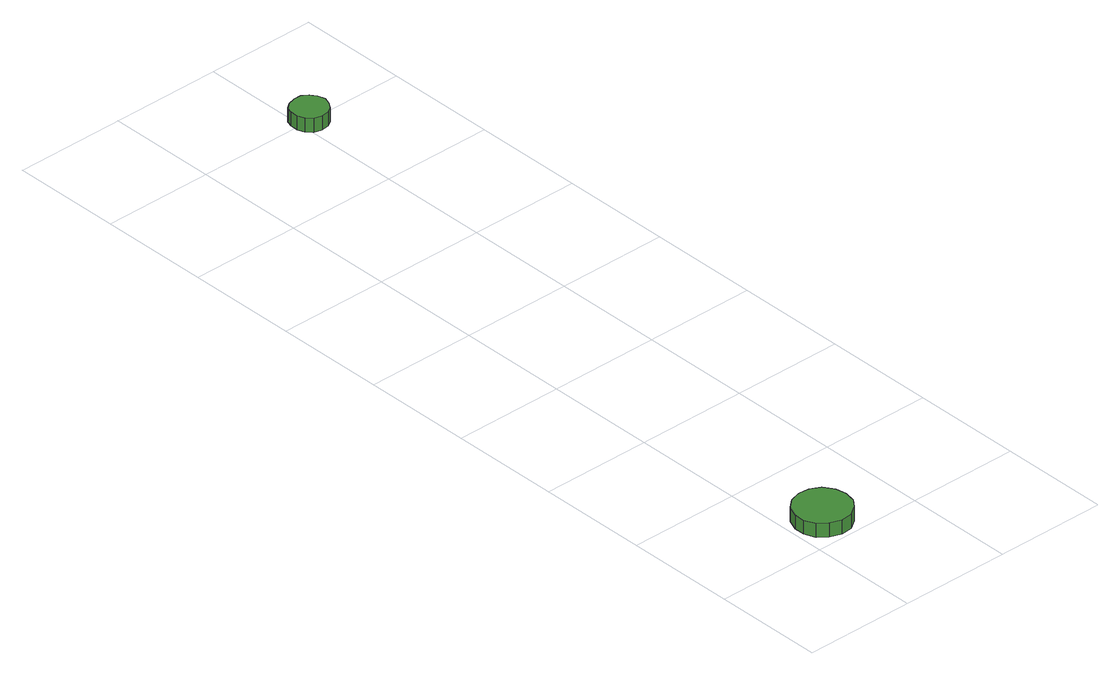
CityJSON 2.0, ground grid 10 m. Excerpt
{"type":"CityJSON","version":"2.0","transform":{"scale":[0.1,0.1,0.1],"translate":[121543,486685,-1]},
"CityObjects":{
"tree1":{"type":"SolitaryVegetationObject","attributes":{"function":"something"},"geometry":[{"type":"MultiSurface","lod":"1","boundaries":[[[0,1,2,3,4,5,6,7,8,9,10,11,12,13,14]],[[15,16,17,18,19,20,21,22,23,24,25,26,27,28,29]],[[0,29,28,1]],[[1,28,27,2]],[[2,27,26,3]],[[3,26,25,4]],[[4,25,24,5]],[[5,24,23,6]],[[6,23,22,7]],[[7,22,21,8]],[[8,21,20,9]],[[9,20,19,10]],[[10,19,18,11]],[[11,18,17,12]],[[12,17,16,13]],[[13,16,15,14]],[[14,15,29,0]]]}]},
"tree2":{"type":"SolitaryVegetationObject","attributes":{"function":"something"},"geometry":[{"type":"MultiSurface","lod":"1","boundaries":[[[30,31,32,33,34,35,36,37,38,39,40,41,42,43,44]],[[45,46,47,48,49,50,51,52,53,54,55,56,57,58,59]],[[30,59,58,31]],[[31,58,57,32]],[[32,57,56,33]],[[33,56,55,34]],[[34,55,54,35]],[[35,54,53,36]],[[36,53,52,37]],[[37,52,51,38]],[[38,51,50,39]],[[39,50,49,40]],[[40,49,48,41]],[[41,48,47,42]],[[42,47,46,43]],[[43,46,45,44]],[[44,45,59,30]]]}]}
},
"vertices":[
[55,29,22],[53,39,22],[47,48,22],[38,53,22],[28,54,22],[18,51,22],[10,44,22],[6,34,22],[6,24,22],[10,14,22],[18,8,22],[28,4,22],[38,5,22],[47,11,22],[53,19,22],[53,19,9],[47,11,9],[38,5,9],[28,4,9],[18,8,9],[10,14,9],[6,24,9],[6,34,9],[10,44,9],[18,51,9],[28,54,9],[38,53,9],[47,48,9],[53,39,9],[55,29,9],
[123,697,25],[121,704,25],[117,709,25],[112,713,25],[105,713,25],[98,711,25],[93,707,25],[91,701,25],[91,694,25],[93,688,25],[98,683,25],[105,681,25],[112,682,25],[117,685,25],[121,691,25],[121,691,12],[117,685,12],[112,682,12],[105,681,12],[98,683,12],[93,688,12],[91,694,12],[91,701,12],[93,707,12],[98,711,12],[105,713,12],[112,713,12],[117,709,12],[121,704,12],[123,697,12]
]}
